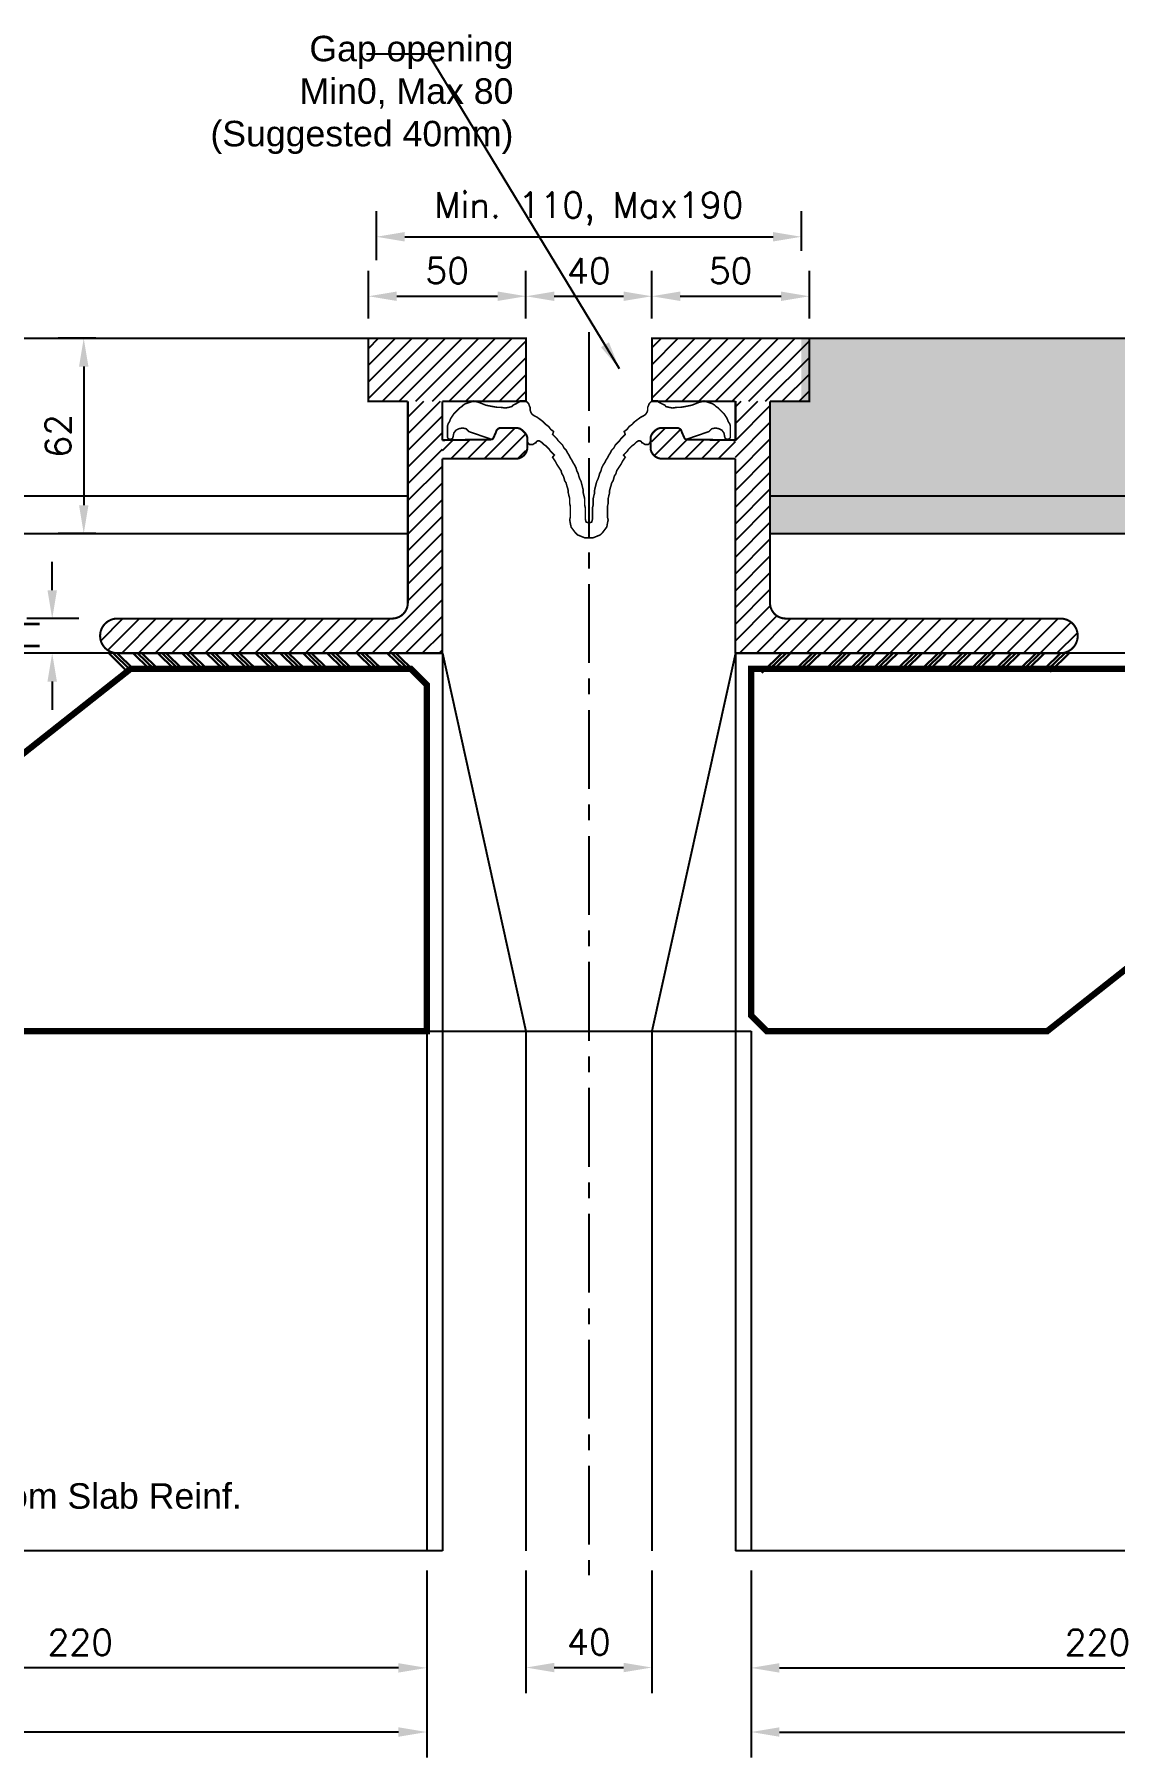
# Model space of a CAD drawing. Extents: x 25837 to 33401, y -1784 to 3293.
# Drawn here: x 26286 to 26629, y 1416 to 1963 of the extents above; entities that cross this region are included whole.
import ezdxf

# ---------------------------------------------------------------- set-up
doc = ezdxf.new("R2010")
doc.units = 0
doc.header["$LTSCALE"] = 200
doc.header["$MEASUREMENT"] = 0
doc.linetypes.add('CENTER', pattern=[2, 1.25, -0.25, 0.25, -0.25])
doc.layers.get('Defpoints').update_dxf_attribs({"linetype": 'CONTINUOUS'})
doc.layers.add('hatch', color=250, linetype='CONTINUOUS')
doc.styles.add('dimen_text', font='simplex.shx')
doc.styles.add('FRAME_TEXT', font='arial.ttf')
doc.dimstyles.new('dim_5', dxfattribs={"dimscale": 45, "dimtxt": 0.18, "dimasz": 0.2, "dimexe": 0.18, "dimexo": 0.14, "dimgap": 0.09, "dimtad": 1, "dimdec": 0, "dimzin": 0, "dimdsep": 46, "dimtxsty": 'dimen_text', "dimcen": 0.09, "dimclrd": 256, "dimclre": 256, "dimclrt": 7, "dimadec": 0, "dimazin": 0, "dimtfac": 1, "dimtdec": 0, "dimtofl": 0, "dimtmove": 0, "dimatfit": 3, "dimfxl": 1, "dimtolj": 1, "dimtzin": 0, "dimarcsym": 0})
pattern_1 = [(45, (-1698.686, 0), (-2.65165043, 2.65165043), [])]
pattern_2 = [(45, (-1820.307, 0), (-2.65165043, 2.65165043), [])]

# ---------------------------------------------------------------- blocks, each defined once
blk = doc.blocks.new('*D48')
at = {"layer": 'Defpoints', "color": 0, "transparency": 16777216}
for p in [(26311.74, 1866.27), (26301.57, 1804.27), (26311.74, 1804.27)]:
    blk.add_point(p, dxfattribs=at)
at = {"layer": 'hatch', "lineweight": -2, "transparency": 16777216}
for p, q in [((26305.44, 1866.27), (26293.47, 1866.27)), ((26301.57, 1857.27), (26301.57, 1813.27)), ((26305.44, 1804.27), (26293.47, 1804.27))]:
    blk.add_line(p, q, dxfattribs=at)
at = {"layer": 'hatch', "transparency": 16777216}
for points in [[(26300.07, 1857.27), (26303.07, 1857.27), (26301.57, 1866.27)], [(26300.07, 1813.27), (26303.07, 1813.27), (26301.57, 1804.27)]]:
    blk.add_solid(points, dxfattribs=at)
at = {"layer": 'hatch', "color": 7, "transparency": 16777216, "insert": (26293.47, 1835.27), "char_height": 8.1, "attachment_point": 5, "rotation": 90, "style": 'dimen_text'}
blk.add_mtext('\\A1;62', dxfattribs=at)
blk = doc.blocks.new('*D37')
at = {"layer": 'Defpoints', "color": 0, "transparency": 16777216}
for p in [(26306.27, 1777.27), (26291.56, 1766.27), (26306.47, 1766.27)]:
    blk.add_point(p, dxfattribs=at)
at = {"layer": 'hatch', "lineweight": -2, "transparency": 16777216}
for p, q in [((26291.56, 1786.27), (26291.56, 1795.27)), ((26299.97, 1777.27), (26283.46, 1777.27)), ((26300.17, 1766.27), (26283.46, 1766.27)), ((26291.56, 1757.27), (26291.56, 1748.27))]:
    blk.add_line(p, q, dxfattribs=at)
at = {"layer": 'hatch', "transparency": 16777216}
for points in [[(26290.06, 1786.27), (26293.06, 1786.27), (26291.56, 1777.27)], [(26290.06, 1757.27), (26293.06, 1757.27), (26291.56, 1766.27)]]:
    blk.add_solid(points, dxfattribs=at)
at = {"layer": 'hatch', "color": 7, "transparency": 16777216, "insert": (26283.46, 1771.77), "char_height": 8.1, "attachment_point": 5, "rotation": 90, "style": 'dimen_text'}
blk.add_mtext('\\A1;11', dxfattribs=at)
blk = doc.blocks.new('*D41')
at = {"layer": 'Defpoints', "color": 0, "transparency": 16777216}
for p in [(26441.98, 1879.62), (26391.98, 1866.27), (26441.98, 1866.27)]:
    blk.add_point(p, dxfattribs=at)
at = {"layer": 'hatch', "lineweight": -2, "transparency": 16777216}
for p, q in [((26391.98, 1872.57), (26391.98, 1887.72)), ((26441.98, 1872.57), (26441.98, 1887.72)), ((26400.98, 1879.62), (26432.98, 1879.62))]:
    blk.add_line(p, q, dxfattribs=at)
at = {"layer": 'hatch', "transparency": 16777216}
for points in [[(26400.98, 1881.12), (26400.98, 1878.12), (26391.98, 1879.62)], [(26432.98, 1881.12), (26432.98, 1878.12), (26441.98, 1879.62)]]:
    blk.add_solid(points, dxfattribs=at)
at = {"layer": 'hatch', "color": 7, "transparency": 16777216, "insert": (26416.98, 1887.72), "char_height": 8.1, "attachment_point": 5, "style": 'dimen_text'}
blk.add_mtext('\\A1;50', dxfattribs=at)
blk = doc.blocks.new('*D42')
at = {"layer": 'Defpoints', "color": 0, "transparency": 16777216}
for p in [(26531.98, 1879.61), (26481.98, 1866.27), (26531.98, 1866.27)]:
    blk.add_point(p, dxfattribs=at)
at = {"layer": 'hatch', "lineweight": -2, "transparency": 16777216}
for p, q in [((26481.98, 1872.57), (26481.98, 1887.71)), ((26531.98, 1872.57), (26531.98, 1887.71)), ((26490.98, 1879.61), (26522.98, 1879.61))]:
    blk.add_line(p, q, dxfattribs=at)
at = {"layer": 'hatch', "transparency": 16777216}
for points in [[(26490.98, 1881.11), (26490.98, 1878.11), (26481.98, 1879.61)], [(26522.98, 1881.11), (26522.98, 1878.11), (26531.98, 1879.61)]]:
    blk.add_solid(points, dxfattribs=at)
at = {"layer": 'hatch', "color": 7, "transparency": 16777216, "insert": (26506.98, 1887.71), "char_height": 8.1, "attachment_point": 5, "style": 'dimen_text'}
blk.add_mtext('\\A1;50', dxfattribs=at)
blk = doc.blocks.new('*D43')
at = {"layer": 'Defpoints', "color": 0, "transparency": 16777216}
for p in [(26529.48, 1898.5), (26394.48, 1884.8), (26529.48, 1887.71)]:
    blk.add_point(p, dxfattribs=at)
at = {"layer": 'hatch', "lineweight": -2, "transparency": 16777216}
for p, q in [((26394.48, 1891.1), (26394.48, 1906.6)), ((26529.48, 1894.01), (26529.48, 1906.6)), ((26403.48, 1898.5), (26520.48, 1898.5))]:
    blk.add_line(p, q, dxfattribs=at)
at = {"layer": 'hatch', "transparency": 16777216}
for points in [[(26403.48, 1900), (26403.48, 1897), (26394.48, 1898.5)], [(26520.48, 1900), (26520.48, 1897), (26529.48, 1898.5)]]:
    blk.add_solid(points, dxfattribs=at)
at = {"layer": 'hatch', "color": 7, "transparency": 16777216, "insert": (26461.98, 1907.37), "char_height": 8.1, "attachment_point": 5, "style": 'dimen_text'}
blk.add_mtext('\\A1;Min. 110, Max190', dxfattribs=at)
blk = doc.blocks.new('*D32')
at = {"layer": 'Defpoints', "color": 0, "transparency": 16777216}
for p in [(26481.98, 1879.61), (26441.98, 1866.27), (26481.98, 1866.27)]:
    blk.add_point(p, dxfattribs=at)
at = {"layer": 'hatch', "lineweight": -2, "transparency": 16777216}
for p, q in [((26441.98, 1872.57), (26441.98, 1887.71)), ((26481.98, 1872.57), (26481.98, 1887.71)), ((26450.98, 1879.61), (26472.98, 1879.61))]:
    blk.add_line(p, q, dxfattribs=at)
at = {"layer": 'hatch', "transparency": 16777216}
for points in [[(26450.98, 1881.11), (26450.98, 1878.11), (26441.98, 1879.61)], [(26472.98, 1881.11), (26472.98, 1878.11), (26481.98, 1879.61)]]:
    blk.add_solid(points, dxfattribs=at)
at = {"layer": 'hatch', "color": 7, "transparency": 16777216, "insert": (26461.98, 1887.71), "char_height": 8.1, "attachment_point": 5, "style": 'dimen_text'}
blk.add_mtext('\\A1;40', dxfattribs=at)
blk = doc.blocks.new('*D35')
at = {"layer": 'Defpoints', "color": 0, "transparency": 16777216}
for p in [(26410.48, 1481.27), (26190.48, 1473.34), (26190.48, 1444.05)]:
    blk.add_point(p, dxfattribs=at)
at = {"layer": 'hatch', "lineweight": -2, "transparency": 16777216}
for p, q in [((26410.48, 1474.97), (26410.48, 1435.95)), ((26190.48, 1467.04), (26190.48, 1435.95)), ((26401.48, 1444.05), (26199.48, 1444.05))]:
    blk.add_line(p, q, dxfattribs=at)
at = {"layer": 'hatch', "transparency": 16777216}
for points in [[(26199.48, 1445.55), (26199.48, 1442.55), (26190.48, 1444.05)], [(26401.48, 1445.55), (26401.48, 1442.55), (26410.48, 1444.05)]]:
    blk.add_solid(points, dxfattribs=at)
at = {"layer": 'hatch', "color": 7, "transparency": 16777216, "insert": (26300.48, 1452.15), "char_height": 8.1, "attachment_point": 5, "style": 'dimen_text'}
blk.add_mtext('\\A1;220', dxfattribs=at)
blk = doc.blocks.new('*D44')
at = {"layer": 'Defpoints', "color": 0, "transparency": 16777216}
for p in [(25935.48, 1481.27), (26410.48, 1460.9), (25935.48, 1423.68)]:
    blk.add_point(p, dxfattribs=at)
at = {"layer": 'hatch', "lineweight": -2, "transparency": 16777216}
for p, q in [((25935.48, 1474.97), (25935.48, 1415.58)), ((26410.48, 1454.6), (26410.48, 1415.58)), ((26401.48, 1423.68), (25944.48, 1423.68))]:
    blk.add_line(p, q, dxfattribs=at)
at = {"layer": 'hatch', "transparency": 16777216}
for points in [[(25944.48, 1425.18), (25944.48, 1422.18), (25935.48, 1423.68)], [(26401.48, 1425.18), (26401.48, 1422.18), (26410.48, 1423.68)]]:
    blk.add_solid(points, dxfattribs=at)
at = {"layer": 'hatch', "color": 7, "transparency": 16777216, "insert": (26172.98, 1431.78), "char_height": 8.1, "attachment_point": 5, "style": 'dimen_text'}
blk.add_mtext('\\A1;475', dxfattribs=at)
blk = doc.blocks.new('*D45')
at = {"layer": 'Defpoints', "color": 0, "transparency": 16777216}
for p in [(26513.48, 1481.27), (26733.48, 1473.34), (26733.48, 1444.05)]:
    blk.add_point(p, dxfattribs=at)
at = {"layer": 'hatch', "lineweight": -2, "transparency": 16777216}
for p, q in [((26513.48, 1474.97), (26513.48, 1435.95)), ((26733.48, 1467.04), (26733.48, 1435.95)), ((26522.48, 1444.05), (26724.48, 1444.05))]:
    blk.add_line(p, q, dxfattribs=at)
at = {"layer": 'hatch', "transparency": 16777216}
for points in [[(26522.48, 1445.55), (26522.48, 1442.55), (26513.48, 1444.05)], [(26724.48, 1445.55), (26724.48, 1442.55), (26733.48, 1444.05)]]:
    blk.add_solid(points, dxfattribs=at)
at = {"layer": 'hatch', "color": 7, "transparency": 16777216, "insert": (26623.48, 1452.15), "char_height": 8.1, "attachment_point": 5, "style": 'dimen_text'}
blk.add_mtext('\\A1;220', dxfattribs=at)
blk = doc.blocks.new('*D46')
at = {"layer": 'Defpoints', "color": 0, "transparency": 16777216}
for p in [(26988.48, 1481.27), (26513.48, 1460.9), (26988.48, 1423.68)]:
    blk.add_point(p, dxfattribs=at)
at = {"layer": 'hatch', "lineweight": -2, "transparency": 16777216}
for p, q in [((26988.48, 1474.97), (26988.48, 1415.58)), ((26513.48, 1454.6), (26513.48, 1415.58)), ((26522.48, 1423.68), (26979.48, 1423.68))]:
    blk.add_line(p, q, dxfattribs=at)
at = {"layer": 'hatch', "transparency": 16777216}
for points in [[(26522.48, 1425.18), (26522.48, 1422.18), (26513.48, 1423.68)], [(26979.48, 1425.18), (26979.48, 1422.18), (26988.48, 1423.68)]]:
    blk.add_solid(points, dxfattribs=at)
at = {"layer": 'hatch', "color": 7, "transparency": 16777216, "insert": (26750.98, 1431.78), "char_height": 8.1, "attachment_point": 5, "style": 'dimen_text'}
blk.add_mtext('\\A1;475', dxfattribs=at)
blk = doc.blocks.new('*D47')
at = {"layer": 'Defpoints', "color": 0, "transparency": 16777216}
for p in [(26441.98, 1481.27), (26481.98, 1481.27), (26481.98, 1444.16)]:
    blk.add_point(p, dxfattribs=at)
at = {"layer": 'hatch', "lineweight": -2, "transparency": 16777216}
for p, q in [((26441.98, 1474.97), (26441.98, 1436.06)), ((26481.98, 1474.97), (26481.98, 1436.06)), ((26450.98, 1444.16), (26472.98, 1444.16))]:
    blk.add_line(p, q, dxfattribs=at)
at = {"layer": 'hatch', "transparency": 16777216}
for points in [[(26450.98, 1445.66), (26450.98, 1442.66), (26441.98, 1444.16)], [(26472.98, 1445.66), (26472.98, 1442.66), (26481.98, 1444.16)]]:
    blk.add_solid(points, dxfattribs=at)
at = {"layer": 'hatch', "color": 7, "transparency": 16777216, "insert": (26461.98, 1452.26), "char_height": 8.1, "attachment_point": 5, "style": 'dimen_text'}
blk.add_mtext('\\A1;40', dxfattribs=at)

msp = doc.modelspace()

# ---------------------------------------------------------------- hatches: boundary and pattern name
at = {"layer": 'hatch'}
h = msp.add_hatch(dxfattribs=at)
h.set_pattern_fill('ANSI31', color=256, scale=30)
h.set_pattern_definition([(45, (-1701.186, 0), (-2.65165043, 2.65165043), [])])
h.paths.add_polyline_path([(26391.98, 1866.27), (26441.98, 1866.27), (26441.98, 1846.27), (26391.98, 1846.27)])
h = msp.add_hatch(dxfattribs=at)
h.set_pattern_fill('ANSI31', color=256, scale=30)
h.set_pattern_definition([(45, (-1696.186, 0), (-2.65165043, 2.65165043), [])])
h.paths.add_polyline_path([(26531.98, 1866.27), (26481.98, 1866.27), (26481.98, 1846.27), (26531.98, 1846.27)])
h = msp.add_hatch(dxfattribs=at)
h.set_pattern_fill('DOTS', color=256, scale=40)
h.set_pattern_definition([(0, (-1820.307, 0), (1.25, 2.5), [0, -2.5])])
h.paths.add_polyline_path([(26763.48, 1866.27), (26529.48, 1866.27), (26529.48, 1846.27), (26519.48, 1846.27), (26519.48, 1816.27), (26763.48, 1816.27)])
h.paths.add_polyline_path([(27045.5, 1866.27), (26763.48, 1866.27), (26763.48, 1816.27), (27045.43, 1816.27), (27045.43, 1828.71), (27035.57, 1828.71), (27054.32, 1839.76), (27045.5, 1839.76)])
h = msp.add_hatch(dxfattribs=at)
h.set_pattern_fill('ANSI31', color=256, scale=30)
h.set_pattern_definition(pattern_1)
h.paths.add_polyline_path([(26415.48, 1846.27), (26404.48, 1846.27), (26404.48, 1816.27), (26415.48, 1816.27)])
h.paths.add_polyline_path([(26415.48, 1816.27), (26404.48, 1816.27), (26404.48, 1804.27), (26415.48, 1804.27)])
h.paths.add_polyline_path([(26415.48, 1804.27), (26404.48, 1804.27), (26404.48, 1782.27, -0.414214), (26399.48, 1777.27), (26312.27, 1777.27, 1), (26312.27, 1766.27), (26415.48, 1766.27)])
h = msp.add_hatch(dxfattribs=at)
h.set_pattern_fill('ANSI31', color=256, scale=30)
h.set_pattern_definition(pattern_1)
h.paths.add_polyline_path([(26508.48, 1846.27), (26519.48, 1846.27), (26519.48, 1816.27), (26508.48, 1816.27)])
h.paths.add_polyline_path([(26508.48, 1816.27), (26519.48, 1816.27), (26519.48, 1804.27), (26508.48, 1804.27)])
h.paths.add_polyline_path([(26508.48, 1804.27), (26519.48, 1804.27), (26519.48, 1782.27, 0.414214), (26524.48, 1777.27), (26611.69, 1777.27, -1), (26611.69, 1766.27), (26508.48, 1766.27)])
h = msp.add_hatch(dxfattribs=at)
h.set_pattern_fill('ANSI31', color=256, scale=30)
h.set_pattern_definition(pattern_2)
h.paths.add_polyline_path([(26441.98, 1835.79), (26441.73, 1836.17), (26441.27, 1836.62), (26440.82, 1837.08), (26440.14, 1837.53), (26439.46, 1837.75), (26433.58, 1837.75), (26433.13, 1837.53), (26432.68, 1837.08), (26432.45, 1836.4), (26432.25, 1835.94), (26431.77, 1834.84), (26431.64, 1834.57), (26431.54, 1834.36, -0.15474), (26430.87, 1834.13), (26415.48, 1833.91), (26415.48, 1828.02), (26438.79, 1828.02, 0.268269), (26441.98, 1829.93)])
h = msp.add_hatch(dxfattribs=at)
h.set_pattern_fill('ANSI31', color=256, scale=30)
h.set_pattern_definition(pattern_2)
h.paths.add_polyline_path([(26481.98, 1835.79), (26482.23, 1836.17), (26482.68, 1836.62), (26483.13, 1837.08), (26483.81, 1837.53), (26484.49, 1837.75), (26490.38, 1837.75), (26490.83, 1837.53), (26491.28, 1837.08), (26491.51, 1836.4), (26491.71, 1835.94), (26492.19, 1834.84), (26492.32, 1834.57), (26492.41, 1834.36, 0.15474), (26493.09, 1834.13), (26508.48, 1833.91), (26508.48, 1828.02), (26485.17, 1828.02, -0.268269), (26481.98, 1829.93)])
h = msp.add_hatch(dxfattribs=at)
h.set_pattern_fill('DOTS', color=256, scale=25)
h.set_pattern_definition([(0, (-1820.307, 0), (0.78125, 1.5625), [0, -1.5625])])
h.paths.add_polyline_path([(26763.48, 1816.27), (26519.48, 1816.27), (26519.48, 1804.27), (26763.48, 1804.27)])
h.paths.add_polyline_path([(27045.43, 1816.27), (26763.48, 1816.27), (26763.48, 1804.27), (27045.43, 1804.27)])

# ---------------------------------------------------------------- linework, layer by layer
at = {"layer": 'hatch', "color": 2, "linetype": 'CENTER', "ltscale": 0.1}
msp.add_line((26461.98, 1868.21), (26461.98, 1473.51), dxfattribs=at)
at = {"layer": 'hatch', "color": 1}
msp.add_line((26508.48, 1846.27), (26508.48, 1833.91), dxfattribs=at)
at = {"layer": 'hatch'}
for p, q in [((26415.48, 1766.27), (26415.48, 1481.27)), ((26508.48, 1766.27), (26508.48, 1481.27)), ((26410.48, 1646.27), (26410.48, 1481.27)), ((26410.48, 1646.27), (26513.48, 1646.27)), ((26513.48, 1646.27), (26513.48, 1481.27))]:
    msp.add_line(p, q, dxfattribs=at)
at = {"layer": 'hatch', "color": 12}
for p, q in [((26415.48, 1481.27), (25898.22, 1481.27)), ((27045.43, 1481.27), (26508.48, 1481.27))]:
    msp.add_line(p, q, dxfattribs=at)
for points in [[(25898.16, 1866.27), (26394.48, 1866.27)], [(26529.48, 1866.27), (27045.5, 1866.27)], [(25898.22, 1816.27), (26404.48, 1816.27)], [(26519.48, 1816.27), (27045.43, 1816.27)], [(25898.22, 1804.27), (26404.48, 1804.27)], [(26519.48, 1804.27), (27045.43, 1804.27)], [(26312.2, 1766.27), (25898.22, 1766.27)], [(27045.43, 1766.27), (26611.69, 1766.27)]]:
    msp.add_lwpolyline(points, dxfattribs=at)
at = {"layer": 'hatch', "color": 1, "const_width": 0.65}
for points in [[(26404.48, 1846.27), (26391.98, 1846.27), (26391.98, 1866.27), (26441.98, 1866.27), (26441.98, 1846.27), (26415.48, 1846.27)], [(26508.48, 1846.27), (26481.98, 1846.27), (26481.98, 1866.27), (26531.98, 1866.27), (26531.98, 1846.27), (26519.48, 1846.27)], [(26415.48, 1846.27), (26415.48, 1833.91)], [(26508.48, 1846.27), (26508.48, 1833.91)], [(26415.48, 1828.02), (26415.48, 1766.27)], [(26508.48, 1828.02), (26508.48, 1766.27)], [(26312.27, 1766.27), (26415.48, 1766.27)], [(26611.69, 1766.27), (26508.48, 1766.27)]]:
    msp.add_lwpolyline(points, dxfattribs=at)
for points in [[(26312.27, 1777.27), (26399.48, 1777.27, 0.414214), (26404.48, 1782.27), (26404.48, 1846.27)], [(26611.69, 1777.27), (26524.48, 1777.27, -0.414214), (26519.48, 1782.27), (26519.48, 1846.27)], [(26415.48, 1833.91), (26430.87, 1834.13, 0.15474), (26431.54, 1834.36), (26432.45, 1836.4), (26432.68, 1837.08), (26433.13, 1837.53), (26433.58, 1837.75), (26439.46, 1837.75), (26440.14, 1837.53), (26440.82, 1837.08), (26441.27, 1836.62), (26441.73, 1836.17), (26442.18, 1835.49), (26442.41, 1834.81), (26442.41, 1833.91), (26442.41, 1833.68), (26442.41, 1831.19, -0.367305), (26438.79, 1828.02), (26415.48, 1828.02)], [(26508.48, 1833.91), (26493.09, 1834.13, -0.15474), (26492.41, 1834.36), (26491.51, 1836.4), (26491.28, 1837.08), (26490.83, 1837.53), (26490.38, 1837.75), (26484.49, 1837.75), (26483.81, 1837.53), (26483.13, 1837.08), (26482.68, 1836.62), (26482.23, 1836.17), (26481.78, 1835.49), (26481.55, 1834.81), (26481.55, 1833.91), (26481.55, 1833.68), (26481.55, 1831.19, 0.367305), (26485.17, 1828.02), (26508.48, 1828.02)], [(26312.27, 1777.27, 1), (26312.27, 1766.27)], [(26611.69, 1766.27, 1), (26611.69, 1777.27)]]:
    msp.add_lwpolyline(points, format="xyb", dxfattribs=at)
at = {"layer": 'hatch', "color": 5, "const_width": 0.5}
for points in [[(26461.98, 1807.68), (26461.75, 1807.68), (26461.07, 1807.91), (26460.85, 1808.81), (26460.85, 1809.72), (26460.85, 1810.62), (26460.85, 1811.53), (26460.85, 1812.43), (26460.62, 1813.34), (26460.62, 1814.47), (26460.62, 1815.38), (26460.39, 1816.28), (26460.17, 1817.19), (26460.17, 1818.09), (26459.94, 1819), (26459.72, 1819.9), (26459.49, 1820.81), (26459.04, 1821.71), (26458.81, 1822.39), (26458.58, 1823.3), (26458.13, 1824.2), (26457.9, 1825.11), (26457.45, 1826.01), (26457, 1826.69), (26456.55, 1827.6), (26456.09, 1828.28), (26455.64, 1829.18), (26455.19, 1829.86), (26454.74, 1830.76), (26454.06, 1831.44), (26453.61, 1832.35), (26452.93, 1833.03), (26452.25, 1833.71), (26451.8, 1834.39), (26451.12, 1835.06), (26450.44, 1835.74), (26450.78, 1836.65), (26449.87, 1837.33), (26449.2, 1838.23), (26448.29, 1838.91), (26447.39, 1839.82), (26446.48, 1840.5), (26445.58, 1841.17), (26444.67, 1841.63), (26443.99, 1842.08), (26443.54, 1842.76), (26443.31, 1843.44), (26443.31, 1844.34), (26443.09, 1844.79), (26442.86, 1845.47), (26442.41, 1845.93), (26441.95, 1846.38), (26441.28, 1846.38), (26440.82, 1846.38), (26440.14, 1846.38), (26439.69, 1845.93), (26438.79, 1845.47), (26437.88, 1845.02), (26437.5, 1844.57), (26436.52, 1844.34), (26435.39, 1844.12), (26434.03, 1844.34), (26432.9, 1844.34), (26431.54, 1844.57), (26430.41, 1844.79), (26429.28, 1845.02), (26428.15, 1845.47), (26427.02, 1845.93), (26426.11, 1846.15), (26425.44, 1846.38), (26424.76, 1846.15), (26424.08, 1845.93), (26423.4, 1845.7), (26422.72, 1845.47), (26422.04, 1845.02), (26421.59, 1844.57), (26420.91, 1844.12), (26420.46, 1843.66), (26420, 1843.21), (26419.55, 1842.76), (26419.1, 1842.31), (26418.65, 1841.63), (26418.19, 1840.95), (26417.97, 1840.5), (26417.74, 1839.82), (26417.29, 1839.14), (26417.06, 1838.46), (26417.06, 1837.78), (26417.06, 1834.84), (26417.29, 1834.39), (26417.97, 1834.16), (26418.65, 1834.39), (26418.87, 1835.06), (26419.1, 1836.2), (26419.78, 1837.1), (26420.68, 1837.55), (26421.81, 1837.78), (26422.95, 1837.55), (26423.85, 1836.65), (26431.09, 1834.16), (26431.54, 1834.39), (26431.77, 1834.84), (26432.25, 1835.94), (26432.56, 1836.74), (26432.68, 1837.08), (26433.13, 1837.53), (26433.58, 1837.75), (26439.46, 1837.75), (26440.14, 1837.53), (26440.76, 1837.12), (26440.82, 1837.08), (26441.73, 1836.17), (26442.18, 1835.49), (26442.41, 1834.81), (26442.41, 1833.71), (26442.63, 1833.03), (26443.09, 1832.57), (26443.54, 1832.57), (26444.22, 1832.57), (26444.9, 1833.03), (26445.12, 1833.03), (26445.35, 1833.48), (26445.8, 1833.71), (26446.25, 1833.71), (26446.93, 1833.25), (26447.61, 1832.57), (26448.29, 1832.12), (26448.74, 1831.67), (26449.42, 1830.99), (26449.87, 1830.31), (26450.55, 1829.63), (26451.01, 1829.18), (26450.44, 1828.5), (26450.89, 1827.82), (26451.34, 1827.14), (26451.8, 1826.24), (26452.25, 1825.56), (26452.7, 1824.88), (26453.15, 1824.2), (26453.38, 1823.3), (26453.83, 1822.62), (26454.06, 1821.94), (26454.28, 1821.03), (26454.74, 1820.36), (26454.96, 1819.45), (26455.19, 1818.77), (26455.42, 1817.87), (26455.42, 1817.19), (26455.64, 1816.28), (26455.87, 1815.38), (26455.87, 1814.7), (26455.87, 1813.79), (26456.09, 1812.89), (26456.09, 1812.21), (26456.09, 1811.3), (26456.09, 1810.4), (26456.09, 1809.49), (26455.87, 1808.59), (26456.09, 1807.46), (26456.32, 1806.32), (26457, 1805.42), (26457.68, 1804.51), (26458.36, 1803.84), (26459.49, 1803.38), (26460.62, 1802.93), (26461.75, 1802.93), (26461.98, 1802.93)], [(26461.98, 1807.68), (26462.2, 1807.68), (26462.88, 1807.91), (26463.11, 1808.81), (26463.11, 1809.72), (26463.11, 1810.62), (26463.11, 1811.53), (26463.11, 1812.43), (26463.34, 1813.34), (26463.34, 1814.47), (26463.34, 1815.38), (26463.56, 1816.28), (26463.79, 1817.19), (26463.79, 1818.09), (26464.01, 1819), (26464.24, 1819.9), (26464.47, 1820.81), (26464.92, 1821.71), (26465.15, 1822.39), (26465.37, 1823.3), (26465.83, 1824.2), (26466.05, 1825.11), (26466.5, 1826.01), (26466.96, 1826.69), (26467.41, 1827.6), (26467.86, 1828.28), (26468.31, 1829.18), (26468.77, 1829.86), (26469.22, 1830.76), (26469.9, 1831.44), (26470.35, 1832.35), (26471.03, 1833.03), (26471.71, 1833.71), (26472.16, 1834.39), (26472.84, 1835.06), (26473.52, 1835.74), (26473.18, 1836.65), (26474.08, 1837.33), (26474.76, 1838.23), (26475.67, 1838.91), (26476.57, 1839.82), (26477.48, 1840.5), (26478.38, 1841.17), (26479.29, 1841.63), (26479.97, 1842.08), (26480.42, 1842.76), (26480.64, 1843.44), (26480.64, 1844.34), (26480.87, 1844.79), (26481.1, 1845.47), (26481.55, 1845.93), (26482, 1846.38), (26482.68, 1846.38), (26483.13, 1846.38), (26483.81, 1846.38), (26484.26, 1845.93), (26485.17, 1845.47), (26486.08, 1845.02), (26486.46, 1844.57), (26487.43, 1844.34), (26488.56, 1844.12), (26489.92, 1844.34), (26491.05, 1844.34), (26492.41, 1844.57), (26493.54, 1844.79), (26494.67, 1845.02), (26495.81, 1845.47), (26496.94, 1845.93), (26497.84, 1846.15), (26498.52, 1846.38), (26499.2, 1846.15), (26499.88, 1845.93), (26500.56, 1845.7), (26501.24, 1845.47), (26501.92, 1845.02), (26502.37, 1844.57), (26503.05, 1844.12), (26503.5, 1843.66), (26503.95, 1843.21), (26504.4, 1842.76), (26504.86, 1842.31), (26505.31, 1841.63), (26505.76, 1840.95), (26505.99, 1840.5), (26506.22, 1839.82), (26506.67, 1839.14), (26506.89, 1838.46), (26506.89, 1837.78), (26506.89, 1834.84), (26506.67, 1834.39), (26505.99, 1834.16), (26505.31, 1834.39), (26505.08, 1835.06), (26504.86, 1836.2), (26504.18, 1837.1), (26503.27, 1837.55), (26502.14, 1837.78), (26501.01, 1837.55), (26500.11, 1836.65), (26492.86, 1834.16), (26492.41, 1834.39), (26492.19, 1834.84), (26491.71, 1835.94), (26491.39, 1836.74), (26491.28, 1837.08), (26490.83, 1837.53), (26490.38, 1837.75), (26484.49, 1837.75), (26483.81, 1837.53), (26483.2, 1837.12), (26483.13, 1837.08), (26482.23, 1836.17), (26481.78, 1835.49), (26481.55, 1834.81), (26481.55, 1833.71), (26481.32, 1833.03), (26480.87, 1832.57), (26480.42, 1832.57), (26479.74, 1832.57), (26479.06, 1833.03), (26478.83, 1833.03), (26478.61, 1833.48), (26478.15, 1833.71), (26477.7, 1833.71), (26477.02, 1833.25), (26476.34, 1832.57), (26475.67, 1832.12), (26475.21, 1831.67), (26474.53, 1830.99), (26474.08, 1830.31), (26473.4, 1829.63), (26472.95, 1829.18), (26473.52, 1828.5), (26473.07, 1827.82), (26472.61, 1827.14), (26472.16, 1826.24), (26471.71, 1825.56), (26471.26, 1824.88), (26470.8, 1824.2), (26470.58, 1823.3), (26470.12, 1822.62), (26469.9, 1821.94), (26469.67, 1821.03), (26469.22, 1820.36), (26468.99, 1819.45), (26468.77, 1818.77), (26468.54, 1817.87), (26468.54, 1817.19), (26468.31, 1816.28), (26468.09, 1815.38), (26468.09, 1814.7), (26468.09, 1813.79), (26467.86, 1812.89), (26467.86, 1812.21), (26467.86, 1811.3), (26467.86, 1810.4), (26467.86, 1809.49), (26468.09, 1808.59), (26467.86, 1807.46), (26467.64, 1806.32), (26466.96, 1805.42), (26466.28, 1804.51), (26465.6, 1803.84), (26464.47, 1803.38), (26463.34, 1802.93), (26462.2, 1802.93), (26461.98, 1802.93)]]:
    msp.add_lwpolyline(points, dxfattribs=at)
at = {"layer": 'hatch', "color": 1, "lineweight": 30, "const_width": 2}
for points in [[(26316.41, 1761.27), (26235.48, 1697.31), (26235.48, 1646.27), (26410.48, 1646.27), (26410.48, 1756.27), (26405.48, 1761.27)], [(26607.55, 1646.27), (26688.48, 1710.22), (26688.48, 1761.27), (26513.48, 1761.27), (26513.48, 1651.27), (26518.48, 1646.27)]]:
    msp.add_lwpolyline(points, close=True, dxfattribs=at)
at = {"layer": 'hatch', "lineweight": 30}
for points in [[(26315.51, 1760.37), (26309.49, 1766.27)], [(26316.21, 1761.07), (26310.9, 1766.27)], [(26317.31, 1761.27), (26312.2, 1766.27)], [(26322.37, 1761.27), (26317.27, 1766.27)], [(26323.78, 1761.27), (26318.67, 1766.27)], [(26325.08, 1761.27), (26319.98, 1766.27)], [(26330.15, 1761.27), (26325.05, 1766.27)], [(26331.56, 1761.27), (26326.45, 1766.27)], [(26332.86, 1761.27), (26327.76, 1766.27)], [(26337.93, 1761.27), (26332.82, 1766.27)], [(26339.33, 1761.27), (26334.23, 1766.27)], [(26340.64, 1761.27), (26335.53, 1766.27)], [(26345.7, 1761.27), (26340.6, 1766.27)], [(26347.11, 1761.27), (26342, 1766.27)], [(26348.41, 1761.27), (26343.31, 1766.27)], [(26353.48, 1761.27), (26348.38, 1766.27)], [(26354.88, 1761.27), (26349.78, 1766.27)], [(26356.19, 1761.27), (26351.08, 1766.27)], [(26361.26, 1761.27), (26356.15, 1766.27)], [(26362.66, 1761.27), (26357.56, 1766.27)], [(26363.97, 1761.27), (26358.86, 1766.27)], [(26369.03, 1761.27), (26363.93, 1766.27)], [(26370.44, 1761.27), (26365.33, 1766.27)], [(26371.74, 1761.27), (26366.64, 1766.27)], [(26376.3, 1761.27), (26371.2, 1766.27)], [(26377.71, 1761.27), (26372.6, 1766.27)], [(26379.01, 1761.27), (26373.91, 1766.27)], [(26383.98, 1761.27), (26378.87, 1766.27)], [(26385.38, 1761.27), (26380.28, 1766.27)], [(26386.69, 1761.27), (26381.58, 1766.27)], [(26393.37, 1761.27), (26388.27, 1766.27)], [(26394.78, 1761.27), (26389.67, 1766.27)], [(26396.08, 1761.27), (26390.98, 1766.27)], [(26403.07, 1761.27), (26397.96, 1766.27)], [(26404.47, 1761.27), (26399.37, 1766.27)], [(26407.02, 1760.05), (26400.67, 1766.27)], [(26516.93, 1760.05), (26523.28, 1766.27)], [(26519.48, 1761.27), (26524.59, 1766.27)], [(26520.89, 1761.27), (26525.99, 1766.27)], [(26527.88, 1761.27), (26532.98, 1766.27)], [(26529.18, 1761.27), (26534.28, 1766.27)], [(26530.58, 1761.27), (26535.69, 1766.27)], [(26537.27, 1761.27), (26542.37, 1766.27)], [(26538.57, 1761.27), (26543.68, 1766.27)], [(26539.98, 1761.27), (26545.08, 1766.27)], [(26544.94, 1761.27), (26550.05, 1766.27)], [(26546.25, 1761.27), (26551.35, 1766.27)], [(26547.65, 1761.27), (26552.76, 1766.27)], [(26552.21, 1761.27), (26557.32, 1766.27)], [(26553.52, 1761.27), (26558.62, 1766.27)], [(26554.92, 1761.27), (26560.03, 1766.27)], [(26559.99, 1761.27), (26565.1, 1766.27)], [(26561.3, 1761.27), (26566.4, 1766.27)], [(26562.7, 1761.27), (26567.8, 1766.27)], [(26567.77, 1761.27), (26572.87, 1766.27)], [(26569.07, 1761.27), (26574.18, 1766.27)], [(26570.48, 1761.27), (26575.58, 1766.27)], [(26575.54, 1761.27), (26580.65, 1766.27)], [(26576.85, 1761.27), (26581.95, 1766.27)], [(26578.25, 1761.27), (26583.36, 1766.27)], [(26583.32, 1761.27), (26588.42, 1766.27)], [(26584.62, 1761.27), (26589.73, 1766.27)], [(26586.03, 1761.27), (26591.13, 1766.27)], [(26591.1, 1761.27), (26596.2, 1766.27)], [(26592.4, 1761.27), (26597.51, 1766.27)], [(26593.81, 1761.27), (26598.91, 1766.27)], [(26598.87, 1761.27), (26603.98, 1766.27)], [(26600.18, 1761.27), (26605.28, 1766.27)], [(26601.58, 1761.27), (26606.69, 1766.27)], [(26606.65, 1761.27), (26611.75, 1766.27)], [(26607.75, 1761.07), (26613.06, 1766.27)], [(26608.44, 1760.37), (26614.46, 1766.27)]]:
    msp.add_lwpolyline(points, dxfattribs=at)
at = {"layer": 'hatch', "color": 1}
for points in [[(26415.48, 1766.27), (26441.98, 1646.27), (26441.98, 1481.27)], [(26508.48, 1766.27), (26481.98, 1646.27), (26481.98, 1481.27)]]:
    msp.add_lwpolyline(points, dxfattribs=at)

# ---------------------------------------------------------------- texts
at = {"layer": 'hatch', "color": 7, "char_height": 8.1, "attachment_point": 9, "style": 'FRAME_TEXT'}
for s, insert, width in [('{\\fSwis721 Lt BT|b0|i0|c0|p34;\\C256;Gap opening\\PMin0, Max 80 (Suggested 40mm)}', (26438.01, 1924.77), 113.2653), ('Bottom Slab Reinf.', (26351.75, 1494.48), 109.4861)]:
    msp.add_mtext(s, dxfattribs=dict(at, insert=insert, width=width))

# ---------------------------------------------------------------- dimensions: what is measured, and where the dimension line sits
at = {"layer": 'hatch'}
dim = msp.add_linear_dim(base=(26529.48, 1898.5), p1=(26394.48, 1884.8), p2=(26529.48, 1887.71), text='Min. 110, Max190', dimstyle='dim_5', override={"dimfxl": 30, "dimfxlon": 1}, dxfattribs=at)
dim.commit()
dim.dimension.update_dxf_attribs({"geometry": '*D43', "text_midpoint": (26461.98, 1907.37)})
for base, p1, p2, picture, middle in [((26441.98, 1879.62), (26391.98, 1866.27), (26441.98, 1866.27), '*D41', (26416.98, 1887.72)), ((26481.98, 1879.61), (26441.98, 1866.27), (26481.98, 1866.27), '*D32', (26461.98, 1887.71)), ((26531.98, 1879.61), (26481.98, 1866.27), (26531.98, 1866.27), '*D42', (26506.98, 1887.71)), ((25935.48, 1423.68), (26410.48, 1460.9), (25935.48, 1481.27), '*D44', (26172.98, 1431.78)), ((26190.48, 1444.05), (26410.48, 1481.27), (26190.48, 1473.34), '*D35', (26300.48, 1452.15)), ((26481.98, 1444.16), (26441.98, 1481.27), (26481.98, 1481.27), '*D47', (26461.98, 1452.26))]:
    dim = msp.add_linear_dim(base=base, p1=p1, p2=p2, dimstyle='dim_5', override={"dimfxl": 30, "dimfxlon": 1}, dxfattribs=at)
    dim.commit()
    dim.dimension.update_dxf_attribs({"geometry": picture, "text_midpoint": middle})
dim = msp.add_aligned_dim(p1=(26311.74, 1866.27), p2=(26311.74, 1804.27), distance=-10.18, dimstyle='dim_5', override={"dimfxl": 30, "dimfxlon": 1}, dxfattribs=at)
dim.commit()
dim.dimension.update_dxf_attribs({"geometry": '*D48', "text_midpoint": (26293.47, 1835.27)})
dim = msp.add_linear_dim(base=(26291.56, 1766.27), p1=(26306.27, 1777.27), p2=(26306.47, 1766.27), angle=90, dimstyle='dim_5', override={"dimfxl": 30, "dimfxlon": 1}, dxfattribs=at)
dim.commit()
dim.dimension.update_dxf_attribs({"geometry": '*D37', "text_midpoint": (26291.56, 1771.77), "dimtype": 160})
for base, p1, p2, picture, middle in [((26733.48, 1444.05), (26513.48, 1481.27), (26733.48, 1473.34), '*D45', (26623.48, 1452.15)), ((26988.48, 1423.68), (26513.48, 1460.9), (26988.48, 1481.27), '*D46', (26750.98, 1431.78))]:
    dim = msp.add_linear_dim(base=base, p1=p1, p2=p2, angle=180, dimstyle='dim_5', override={"dimfxl": 30, "dimfxlon": 1}, dxfattribs=at)
    dim.commit()
    dim.dimension.update_dxf_attribs({"geometry": picture, "text_midpoint": middle})

# ---------------------------------------------------------------- leaders
at = {"layer": 'hatch', "annotation_type": 0, "has_hookline": 1, "hookline_direction": 1, "text_width": 91.79}
msp.add_leader([(26471.74, 1856.52), (26411.03, 1956.45), (26391.39, 1956.45)], dimstyle='dim_5', override={"dimgap": 0.09, "dimtad": 0, "dimfxl": 30, "dimfxlon": 1}, dxfattribs=at)

doc.saveas('drawing.dxf')
